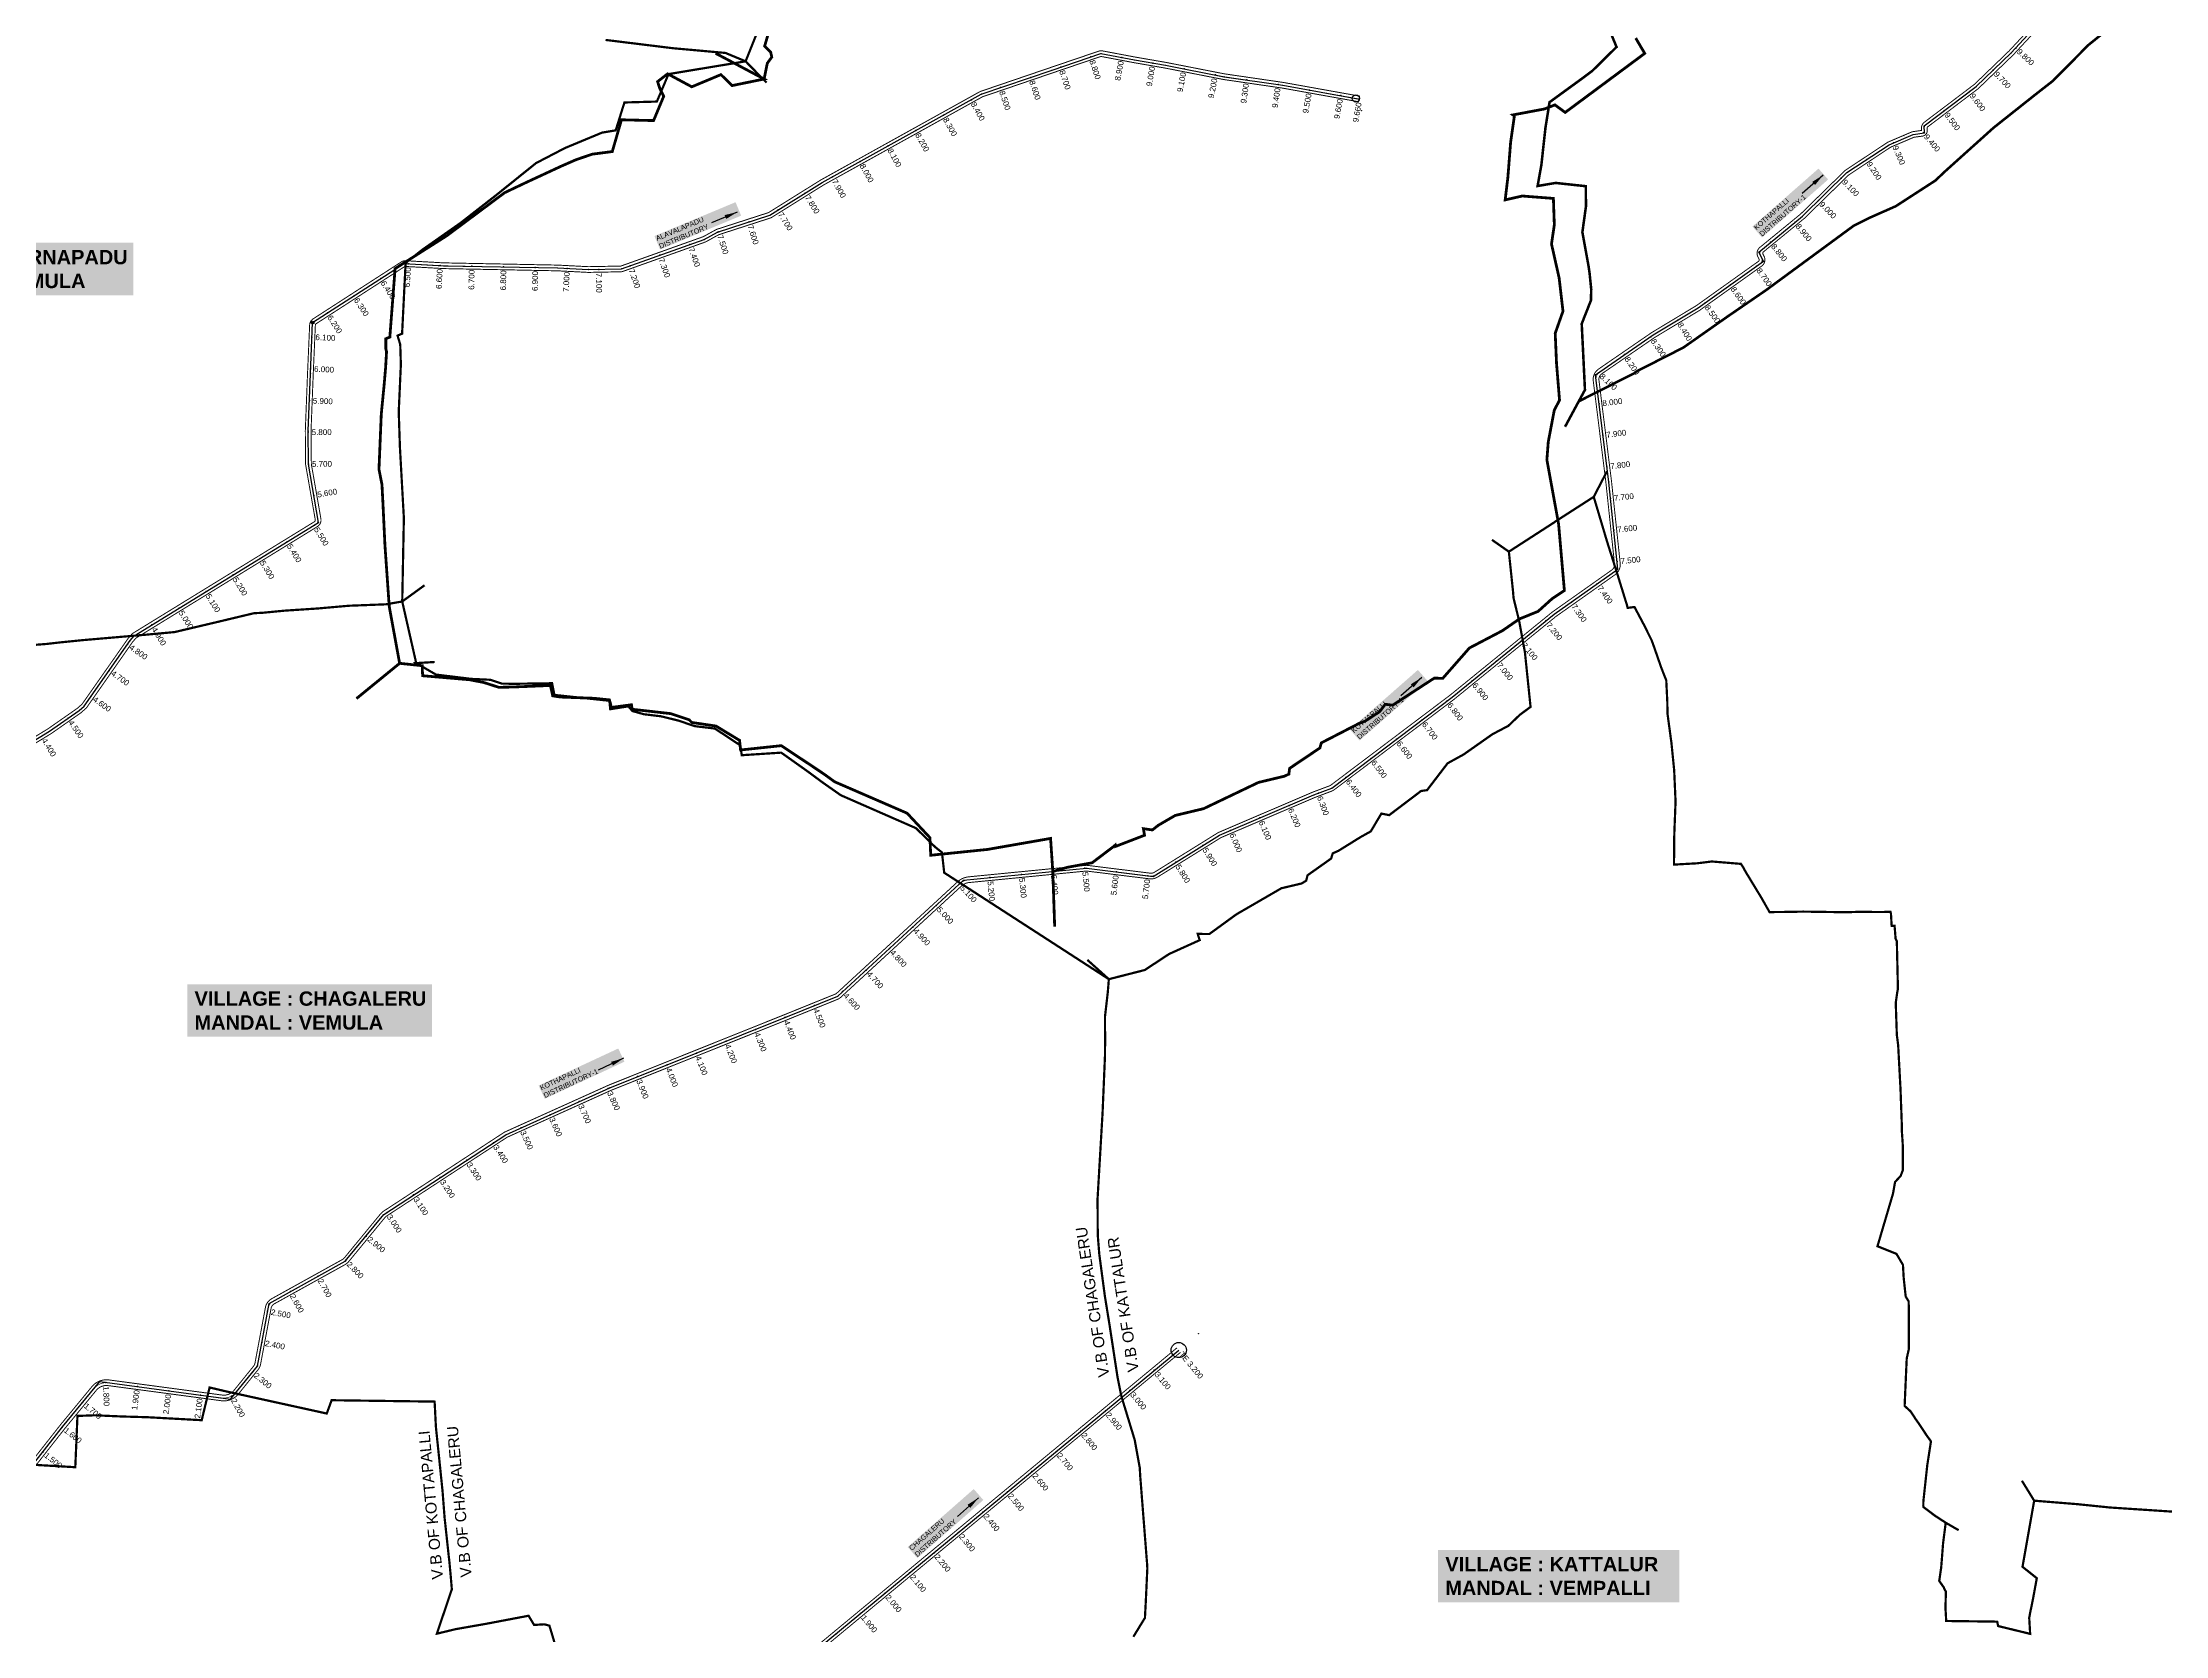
# Model space of a CAD drawing. Header units: inches. Extents: x 174104 to 230935, y 1583276 to 1631460.
# Drawn here: x 214844 to 221527, y 1591318 to 1596332 of the extents above; entities that cross this region are included whole.
import ezdxf
from ezdxf.enums import TextEntityAlignment as Align

# ---------------------------------------------------------------- set-up
doc = ezdxf.new("R2010")
doc.units = ezdxf.units.IN
doc.header["$LTSCALE"] = 15
doc.header["$MEASUREMENT"] = 0
doc.linetypes.add('HIDDEN2', pattern=[0.1875, 0.125, -0.0625])
doc.linetypes.add('PHANTOM2', pattern=[1.25, 0.625, -0.125, 0.125, -0.125, 0.125, -0.125])
for name, color, linetype in [('BLOCK', 72, 'Continuous'), ('CANAL1', 7, 'Continuous'), ('CSMark', 72, 'Continuous'), ('PAPER SIZE', 5, 'Continuous'), ('STRUCTURE', 5, 'Continuous'), ('TEXT', 1, 'Continuous'), ('text2', 7, 'Continuous'), ('VB', 72, 'Continuous'), ('VILLAGE BOUNDRY', 5, 'Continuous')]:
    doc.layers.add(name, color=color, linetype=linetype)
doc.styles.add('FONT1', font='Arial')
doc.styles.get("Standard").update_dxf_attribs({"font": 'arial.ttf'})
doc.dimstyles.get("Standard").update_dxf_attribs({"dimtxt": 0.18, "dimasz": 0.18, "dimexe": 0.18, "dimexo": 0.0625, "dimgap": 0.09, "dimtad": 0, "dimtih": 1, "dimtoh": 1, "dimdec": 4, "dimzin": 0, "dimdsep": 46, "dimtxsty": 'Standard', "dimcen": 0.09, "dimadec": 0, "dimazin": 0, "dimtfac": 1, "dimtdec": 4, "dimtofl": 0, "dimtmove": 0, "dimatfit": 3, "dimfxl": 1, "dimtolj": 1, "dimtzin": 0, "dimarcsym": 0})

# ---------------------------------------------------------------- blocks, each defined once
blk = doc.blocks.new('CIRCLE-BOX')
for p, q in [((-0.5, 0), (0.5, 0)), ((0, 0.5), (0, -0.5))]:
    blk.add_line(p, q)
blk.add_circle((0, 0), 0.2)

msp = doc.modelspace()

# ---------------------------------------------------------------- linework, layer by layer
at = {"layer": 'CANAL1', "color": 200, "linetype": 'ByBlock', "ltscale": 40, "const_width": 3}
for points in [[(214403.66015, 1591348.77177), (214899.98725, 1591980.64201), (214999.38733, 1592101.28143, -0.2591630193), (215052.72891, 1592122.24467), (215409.33557, 1592074.63941, 0.2617678545), (215446.65633, 1592089.51707), (215508.24791, 1592165.77331, 0.1240706596), (215512.55027, 1592175.09201), (215545.55065, 1592350.7967, -0.223384587), (215564.9766, 1592377.70993), (215787.64446, 1592501.10504, 0.0942964759), (215793.67918, 1592506.12717), (215908.13879, 1592645.18141, -0.0759395995), (215916.91183, 1592653.04082), (216297.66108, 1592901.91597), (216626.47373, 1593050.28266), (217180.63724, 1593272.34818), (217338.56285, 1593336.29352, 0.0902323432), (217344.9139, 1593340.31708), (217724.57775, 1593690.25977, -0.1631260993), (217758.79886, 1593705.59459), (218125.80697, 1593741.63156, -0.0553213625), (218134.41009, 1593741.52271), (218330.58037, 1593717.23496, 0.1715612544), (218344.25227, 1593720.24394), (218544.8298, 1593845.00508), (218842.64895, 1593972.35536), (218894.77136, 1593991.90126, 0.0720440176), (218900.04725, 1593994.8014), (219275.44868, 1594278.08586), (219596.55838, 1594539.17505), (219783.43109, 1594671.19458, 0.271701903), (219792.19741, 1594690.55646), (219765.0586, 1594946.97138), (219725.318, 1595266.78859, -0.2801529657), (219741.94072, 1595303.74569), (219909.1248, 1595418.56992), (220050.05547, 1595503.52812), (220245.1884, 1595642.77347, 0.3730817905), (220247.03252, 1595650.41401), (220243.59031, 1595657.06894, -0.3543045289), (220249.7025, 1595686.66406), (220377.98998, 1595791.71105), (220516.68354, 1595927.43261, -0.0475467573), (220520.22605, 1595930.29465), (220652.71583, 1596017.95705), (220726.62729, 1596049.49261, -0.0664162636), (220732.74417, 1596051.18975), (220753.22008, 1596054.03362), (220758.6368, 1596054.78595), (220758.38848, 1596060.24902), (220758.36771, 1596060.70597, -0.247056998), (220767.86836, 1596080.93957), (220925.14261, 1596199.85425), (221034.57655, 1596305.30878), (221179.2776, 1596460.98715)], [(214417.81543, 1591337.65296), (214914.01275, 1591969.35799), (215013.27925, 1592089.83527, -0.2591630193), (215050.34713, 1592104.40295), (215406.95378, 1592056.79769, 0.2617678545), (215460.65927, 1592078.207), (215522.25085, 1592154.46325, 0.1240706596), (215530.24095, 1592171.76939), (215563.24133, 1592347.47409, -0.223384587), (215573.70146, 1592361.96582), (215796.36932, 1592485.36093, 0.0942964759), (215807.57665, 1592494.68776), (215922.03626, 1592633.74199, -0.0759395995), (215926.76021, 1592637.97398), (216306.33892, 1592886.08403), (216633.52627, 1593033.71734), (217187.36276, 1593255.65182), (217345.31841, 1593319.60932, 0.0902323432), (217357.11322, 1593327.08165), (217736.77707, 1593677.02434, -0.1631260993), (217760.55784, 1593687.68074), (218127.56596, 1593723.71772, -0.0553213625), (218132.1984, 1593723.6591), (218328.36868, 1593699.37135, 0.1715612544), (218353.75936, 1593704.95947), (218553.1702, 1593828.99492), (218849.35105, 1593955.64464), (218901.09158, 1593975.04734, 0.0720440176), (218910.88966, 1593980.43331), (219286.55132, 1594263.91414), (219607.44162, 1594524.82495), (219793.81713, 1594656.49322, 0.271701903), (219810.09743, 1594692.45099), (219782.9414, 1594949.02862), (219743.18062, 1595269.0082, -0.2801529657), (219752.13132, 1595288.90818), (219918.8752, 1595403.43008), (220059.94453, 1595488.47188), (220255.64395, 1595628.12146, 0.3730817905), (220263.02043, 1595658.68362), (220259.57823, 1595665.33855, -0.3543045289), (220261.10628, 1595672.73733), (220390.01002, 1595778.28895), (220529.27288, 1595914.5676, -0.0475467573), (220530.1585, 1595915.2831), (220661.28417, 1596002.04295), (220733.69118, 1596032.9366, -0.0664162636), (220735.2204, 1596033.36089), (220755.69631, 1596036.20476), (220762.01582, 1596037.08247, 0.3873494601), (220776.65962, 1596054.69277), (220776.36991, 1596061.06636), (220776.34914, 1596061.5233, -0.247056998), (220778.7243, 1596066.58171), (220936.85739, 1596186.14575), (221047.42345, 1596292.69122), (221192.7224, 1596449.01285)], [(214731.33945, 1594092.36114), (214861.0731, 1594171.53682), (214953.44237, 1594236.09599), (214968.2536, 1594249.05582), (215112.88071, 1594455.52347), (215123.63543, 1594468.07065, -0.0779542242), (215129.293, 1594472.89991), (215699.61109, 1594823.33633, 0.3073998411), (215702.38027, 1594829.48189), (215672.00743, 1595003.17652), (215670.99833, 1595109.13209), (215678.0076, 1595289.37034), (215684.67181, 1595442.6471, -0.2431022767), (215695.62854, 1595461.76555), (215973.01568, 1595640.91141, -0.1586570135), (215987.37819, 1595644.71292), (216107.33969, 1595637.99508), (216465.3197, 1595630.99547), (216562.14531, 1595626.00446), (216663.38311, 1595627.95134, 0.0809428832), (216665.28165, 1595628.29831), (216923.30494, 1595720.23764), (216963.43391, 1595742.21303, -0.0471441022), (216967.58119, 1595743.99979), (217128.47167, 1595795.99489, 0.0614466238), (217129.80383, 1595796.61443), (217293.43067, 1595898.75725), (217795.33598, 1596177.25959), (218019.09671, 1596253.51886), (218168.37056, 1596304.25245, -0.129239487), (218180.54335, 1596305.11288), (218282.60355, 1596285.85624), (218380.63337, 1596268.85107), (218564.51481, 1596232.87427), (218749.44386, 1596205.88462), (218991.05643, 1596162.5957)], [(214740.7164, 1594076.99648), (214870.9269, 1594156.46318), (214964.55763, 1594221.90401), (214981.7464, 1594236.94418), (215127.11929, 1594444.47653), (215137.30205, 1594456.3564, -0.0779542242), (215138.71644, 1594457.56372), (215709.03454, 1594808.00014, 0.3073998411), (215720.11123, 1594832.58239), (215689.99257, 1595004.82348), (215689.00167, 1595108.86791), (215695.9924, 1595288.62966), (215702.65482, 1595441.86523, -0.2431022767), (215705.394, 1595446.64484), (215982.78114, 1595625.7907, -0.1586570135), (215986.37177, 1595626.74108), (216106.66031, 1595620.00492), (216464.6803, 1595613.00453), (216561.85469, 1595607.99554), (216663.7292, 1595609.95467, 0.0809428832), (216671.32335, 1595611.34255), (216930.69506, 1595703.76236), (216972.07957, 1595726.4253, -0.0471441022), (216973.11639, 1595726.87199), (217134.00688, 1595778.86709, 0.0614466238), (217139.33549, 1595781.34526), (217302.56933, 1595883.24275), (217802.66402, 1596160.74041), (218024.90329, 1596236.48114), (218174.16281, 1596287.20987, -0.129239487), (218177.20601, 1596287.42497), (218279.39645, 1596268.14376), (218377.36663, 1596251.14893), (218561.48519, 1596215.12573), (218746.55614, 1596188.11538), (218987.88198, 1596144.87783)]]:
    msp.add_lwpolyline(points, format="xyb", dxfattribs=at)
at = {"layer": 'CANAL1', "color": 1, "linetype": 'HIDDEN2', "ltscale": 5, "const_width": 2}
for points in [[(214410.73779, 1591343.21236), (214907, 1591975), (215006.33329, 1592095.55835, -0.2591630193), (215051.53802, 1592113.32381), (215408.14468, 1592065.71855, 0.2617678545), (215453.6578, 1592083.86204), (215515.24938, 1592160.11828, 0.1240706596), (215521.39561, 1592173.4307), (215554.39599, 1592349.13539, -0.223384587), (215569.33903, 1592369.83788), (215792.00689, 1592493.23298, 0.0942964759), (215800.62791, 1592500.40747), (215915.08752, 1592639.4617, -0.0759395995), (215921.83602, 1592645.5074), (216302, 1592894), (216630, 1593042), (217184, 1593264), (217341.94063, 1593327.95142, 0.0902323432), (217351.01356, 1593333.69936), (217730.67741, 1593683.64205, -0.1631260993), (217759.67835, 1593696.63767), (218126.68646, 1593732.67464, -0.0553213625), (218133.30424, 1593732.5909), (218329.47452, 1593708.30315, 0.1715612544), (218349.00582, 1593712.6017), (218549, 1593837), (218846, 1593964), (218897.93147, 1593983.4743, 0.0720440176), (218905.46845, 1593987.61735), (219281, 1594271), (219602, 1594532), (219788.62411, 1594663.8439, 0.271701903), (219801.14742, 1594691.50372), (219774, 1594948), (219734.24931, 1595267.89839, -0.2801529657), (219747.03602, 1595296.32694), (219914, 1595411), (220055, 1595496), (220250.41618, 1595635.44747, 0.3730817905), (220255.02648, 1595654.54881), (220251.58427, 1595661.20374, -0.3543045289), (220255.40439, 1595679.7007), (220384, 1595785), (220522.97821, 1595921.0001, -0.0475467573), (220525.19228, 1595922.78888), (220657, 1596010), (220730.15923, 1596041.21461, -0.0664162636), (220733.98229, 1596042.27532), (220754.45819, 1596045.11919), (220760.7777, 1596045.9969, 0.3873494601), (220767.6689, 1596054.2841), (220767.3792, 1596060.65769), (220767.35843, 1596061.11463, -0.247056998), (220773.29633, 1596073.76064), (220931, 1596193), (221041, 1596299), (221186, 1596455)], [(214736.02793, 1594084.67881), (214866, 1594164), (214959, 1594229), (214975, 1594243), (215120, 1594450), (215130.46874, 1594462.21353, -0.0779542242), (215134.00472, 1594465.23181), (215704.32281, 1594815.66824, 0.3073998411), (215711.24575, 1594831.03214), (215681, 1595004), (215680, 1595109), (215687, 1595289), (215693.66331, 1595442.25616, -0.2431022767), (215700.51127, 1595454.2052), (215977.89841, 1595633.35106, -0.1586570135), (215986.87498, 1595635.727), (216107, 1595629), (216465, 1595622), (216562, 1595617), (216663.55615, 1595618.953, 0.0809428832), (216668.3025, 1595619.82043), (216927, 1595712), (216967.75674, 1595734.31917, -0.0471441022), (216970.34879, 1595735.43589), (217131.23928, 1595787.43099, 0.0614466238), (217134.56966, 1595788.97985), (217298, 1595891), (217799, 1596169), (218022, 1596245), (218171.26668, 1596295.73116, -0.129239487), (218178.87468, 1596296.26893), (218281, 1596277), (218379, 1596260), (218563, 1596224), (218748, 1596197), (218989.4692, 1596153.73677)]]:
    msp.add_lwpolyline(points, format="xyb", dxfattribs=at)
at = {"layer": 'CANAL1', "color": 200, "linetype": 'ByBlock', "ltscale": 40, "const_width": 3, "elevation": 90.479}
for points in [[(216274.04763, 1590014.78568), (216276.92318, 1590015.4247, 0.2456371543), (216279.04865, 1590017.21643), (216561.57616, 1590707.17835), (216633.25807, 1590914.47467, -0.1663253185), (216644.80682, 1590929.27679), (216811.86875, 1591038.39817), (217017.45073, 1591189.61953, -0.0684641651), (217024.39733, 1591193.39188), (217291.70022, 1591294.24242, 0.0828679249), (217294.83178, 1591296.06103), (218414.73996, 1592223.17488)], [(216277.95237, 1589997.21432), (216280.82793, 1589997.85333, 0.2456371543), (216295.70621, 1590010.39544), (216578.42384, 1590700.82165), (216650.26971, 1590908.59214, -0.1663253185), (216654.65027, 1590914.20674), (216822.13125, 1591023.60183), (217028.11642, 1591175.11977, -0.0684641651), (217030.75134, 1591176.55066), (217298.05424, 1591277.4012, 0.0828679249), (217306.31015, 1591282.19571), (218426.21833, 1592209.30957)]]:
    msp.add_lwpolyline(points, format="xyb", dxfattribs=at)
at = {"layer": 'CANAL1', "color": 1, "linetype": 'HIDDEN2', "ltscale": 5, "const_width": 2, "elevation": 90.479}
msp.add_lwpolyline([(216276, 1590006), (216278.87556, 1590006.63901, 0.2456371543), (216287.37743, 1590013.80594), (216570, 1590704), (216641.76389, 1590911.5334, -0.1663253185), (216649.72855, 1590921.74177), (216817, 1591031), (217022.78358, 1591182.36965, -0.0684641651), (217027.57433, 1591184.97127), (217294.87723, 1591285.82181, 0.0828679249), (217300.57097, 1591289.12837), (218420.47914, 1592216.24223)], format="xyb", dxfattribs=at)
at = {"layer": 'CSMark', "linetype": 'Continuous'}
for p in [(218143.67993, 1596286.35527), (218240.93159, 1596284.56008), (218339.35315, 1596266.87751), (221055.17761, 1596314.25316), (217954.3372, 1596221.94003), (218048.99888, 1596254.17609), (218437.64906, 1596248.52518), (218535.78833, 1596229.32402), (218634.51476, 1596213.56271), (218733.46647, 1596199.12111), (220983.98754, 1596244.06072), (217767.61817, 1596151.58653), (217859.68323, 1596189.68128), (218831.97531, 1596181.95442), (218930.40792, 1596164.31858), (220909.9305, 1596177.0694), (217680.17775, 1596103.0667), (220830.16457, 1596116.75857), (217505.29692, 1596006.02704), (217592.73734, 1596054.54687), (220670.85318, 1596015.91069), (220764.82603, 1596047.79801), (217417.85651, 1595957.50721), (220586.16339, 1595963.13066), (217330.4161, 1595908.98737), (220505.79607, 1595904.18616), (217159.79047, 1595804.72375), (217244.61918, 1595857.67742), (220434.32377, 1595834.2454), (216972.72495, 1595736.20379), (217067.87939, 1595766.95493), (220361.10612, 1595766.25356), (216881.58826, 1595695.8188), (220283.73538, 1595702.89926), (215995.21451, 1595635.25999), (216095.05807, 1595629.66875), (216195.02254, 1595627.27889), (216295.00343, 1595625.32396), (216394.98432, 1595623.36902), (216494.9312, 1595620.45715), (216594.83608, 1595617.63146), (216693.19093, 1595628.68872), (216787.38959, 1595662.25376), (220238.99182, 1595627.29513), (215824.83763, 1595534.4993), (215908.84157, 1595588.75184), (220157.59178, 1595569.2087), (215740.83369, 1595480.24676), (220076.19175, 1595511.12226), (215692.02613, 1595404.60094), (219906.31176, 1595405.71961), (219991.65416, 1595457.81279), (219823.88114, 1595349.10518), (215687.68241, 1595304.69533), (219741.92929, 1595291.89517), (215683.72454, 1595204.77382), (219743.37414, 1595194.46522), (215680.03956, 1595104.8464), (219755.70534, 1595095.22843), (215680.9919, 1595004.85094), (219768.03654, 1594995.99163), (215698.0784, 1594906.33292), (219779.43511, 1594896.64755), (215699.4981, 1594812.70365), (219789.96027, 1594797.20298), (215614.29705, 1594760.3512), (215529.09599, 1594707.99874), (219800.48542, 1594697.75842), (215358.69387, 1594603.29383), (215443.89493, 1594655.64628), (219738.08843, 1594628.14207), (215273.49281, 1594550.94137), (219656.41417, 1594570.44185), (215188.29176, 1594498.58891), (219576.10336, 1594510.94385), (215111.09022, 1594437.28052), (219498.51415, 1594447.8573), (215053.71743, 1594355.37592), (219420.92493, 1594384.77074), (214996.34464, 1594273.47132), (219343.33572, 1594321.68418), (214924.95497, 1594205.20508), (219185.48467, 1594198.92247), (219265.30741, 1594259.1581), (219105.66194, 1594138.68684), (219025.8392, 1594078.45122), (218946.01646, 1594018.21559), (218767.74505, 1593930.53744), (218859.94266, 1593969.2285), (218675.79855, 1593891.22025), (218496.27255, 1593804.20302), (218583.85205, 1593851.90306), (218124.81516, 1593732.49089), (218411.35879, 1593751.38585), (217730.11357, 1593683.12236), (217826.25101, 1593703.17452), (217925.7724, 1593712.94664), (218025.29378, 1593722.71877), (218224.0989, 1593721.34966), (218323.34116, 1593709.06252), (217656.58342, 1593615.34835), (217583.05326, 1593547.57434), (217509.5231, 1593479.80034), (217435.99295, 1593412.02633), (217362.46279, 1593344.25232), (217180.99816, 1593262.7971), (217273.69248, 1593300.3172), (217088.17362, 1593225.60026), (216902.52454, 1593151.20658), (216995.34908, 1593188.40342), (216716.87546, 1593076.81291), (216809.7, 1593114.00975), (216533.0077, 1592998.23518), (216624.1582, 1593039.36407), (216441.85719, 1592957.10629), (216263.02331, 1592868.52305), (216350.70669, 1592915.97741), (216179.31867, 1592813.80986), (216095.61403, 1592759.09667), (216011.90939, 1592704.38348), (215928.20475, 1592649.67029), (215862.15091, 1592575.15027), (215798.47134, 1592498.05464), (215624.14767, 1592400.211), (215711.61492, 1592448.68243), (215552.37197, 1592338.35888), (215533.913, 1592240.07731), (215504.33183, 1592146.60132), (218343.44965, 1592152.47351, 90.479), (215043.18049, 1592113.73313), (215142.35503, 1592101.20018), (215241.47571, 1592087.96805), (215340.5964, 1592074.73592), (215438.9222, 1592071.5042), (218266.42012, 1592088.70476, 90.479), (214969.66707, 1592051.05747), (218189.3906, 1592024.93602, 90.479), (214906.10368, 1591973.8589), (218112.36108, 1591961.16727, 90.479), (214844.33248, 1591895.21846), (218035.33156, 1591897.39853, 90.479), (217958.30204, 1591833.62979, 90.479), (217881.27251, 1591769.86104, 90.479), (217804.24299, 1591706.0923, 90.479), (217727.21347, 1591642.32356, 90.479), (217650.18395, 1591578.55481, 90.479), (217573.15442, 1591514.78607, 90.479), (217419.09538, 1591387.24858, 90.479), (217496.1249, 1591451.01732, 90.479), (217342.06586, 1591323.47984, 90.479)]:
    msp.add_point(p, dxfattribs=at)
at = {"layer": 'text2', "color": 0, "linetype": 'Continuous'}
for points in [[(214409, 1591341), (214907, 1591975), (215024, 1592117), (215436, 1592062), (215520, 1592166), (215557, 1592363), (215797, 1592496), (215918, 1592643), (216302, 1592894), (216630, 1593042), (217184, 1593264), (217347, 1593330), (217743, 1593695), (218130, 1593733), (218340, 1593707), (218549, 1593837), (218846, 1593964), (218902, 1593985), (219281, 1594271), (219602, 1594532), (219803, 1594674), (219774, 1594948), (219732, 1595286), (219914, 1595411), (220055, 1595496), (220261, 1595643), (220246, 1595672), (220384, 1595785), (220524, 1595922), (220657, 1596010), (220657, 1596010), (220732, 1596042), (220768, 1596047), (220767, 1596069), (220931, 1596193), (221041, 1596299), (221186, 1596455)], [(214730, 1594081), (214866, 1594164), (214959, 1594229), (214975, 1594243), (215120, 1594450), (215132, 1594464), (215713, 1594821), (215681, 1595004), (215680, 1595109), (215687, 1595289), (215694, 1595450), (215982, 1595636), (216107, 1595629), (216465, 1595622), (216562, 1595617), (216666, 1595619), (216927, 1595712), (216969, 1595735), (217133, 1595788), (217298, 1595891), (217799, 1596169), (218022, 1596245), (218175, 1596297), (218281, 1596277), (218379, 1596260), (218563, 1596224), (218748, 1596197), (218989.4692, 1596153.73677), (218989.4692, 1596153.73677)]]:
    msp.add_lwpolyline(points, dxfattribs=at)
at = {"layer": 'text2', "color": 0, "linetype": 'Continuous', "elevation": 90.479}
msp.add_lwpolyline([(216276, 1590006), (216285, 1590008), (216570, 1590704), (216644, 1590918), (216817, 1591031), (217025, 1591184), (217298, 1591287), (218420.47914, 1592216.24223)], dxfattribs=at)
at = {"layer": 'text2', "linetype": 'Continuous'}
for centre, radius in [((218978.16914, 1596155.76136), 11.48), ((220261, 1595643), 0.76939), ((215694, 1595450), 4.64677), ((218420.47914, 1592216.24223, 90.479), 23.87)]:
    msp.add_circle(centre, radius, dxfattribs=at)
at = {"layer": 'VILLAGE BOUNDRY', "linetype": 'HIDDEN2', "ltscale": 20, "const_width": 7}
for points in [[(217123.77583, 1596438.7703), (217056.95653, 1596272.33022), (217122.68251, 1596205.49052), (217056.95653, 1596272.33022), (216993.75771, 1596298.67668), (216828.542, 1596313.56419), (216616.10362, 1596339.66)], [(217056.95653, 1596272.33022), (216814.35392, 1596232.15659), (216814.35392, 1596232.15659), (216814.35392, 1596232.15659), (216777.70789, 1596145.69901), (216675.54927, 1596142.80497), (216648.02464, 1596055.02448), (216605.04156, 1596047.87905), (216488.68018, 1595999.54945), (216397.34688, 1595952.05228), (216270.63437, 1595850.22214), (216158.85208, 1595763.07626), (216040.41968, 1595680.12605), (215986.74212, 1595637.75693), (215975.69997, 1595415.10117), (215961.3048, 1595409.02012), (215969.79425, 1595381.37602), (215971.82018, 1595318.43107), (215965.10552, 1595169.27772), (215968.8869, 1595056.90906), (215981.24823, 1594834.83945), (215976.10227, 1594572.2506)], [(219406.54314, 1594766.2121), (219459.61498, 1594729.05428), (219601.40879, 1594820.60879), (219609.50741, 1594826.22864), (219726.7846, 1594901.58577), (219768.67817, 1594982.37333), (219726.7846, 1594901.58577), (219769.31815, 1594759.01439), (219801.32993, 1594658.00677), (219830.73813, 1594563.00277), (219833.63403, 1594552.21451), (219855.17734, 1594554.80468), (219883.60761, 1594501.16269), (219909.10207, 1594450.10552), (219916.75104, 1594428.96346), (219939.85857, 1594362.61772), (219955.1015, 1594324.11411), (219958.43326, 1594255.3403), (219958.93788, 1594219.47979), (219971.31448, 1594127.63615), (219979.95466, 1594041.92527), (219984.3616, 1593942.48769), (219980.38352, 1593840.76268), (219979.41068, 1593744.16211), (220051.62283, 1593748.19837), (220098.4489, 1593753.9632), (220190.0175, 1593746.4808), (220197.54256, 1593735.02696), (220204.5017, 1593722.17394), (220254.00688, 1593640.6866), (220280.24082, 1593594.65355), (220337.87177, 1593595.28126), (220385.9033, 1593596.22654), (220521.1122, 1593594.23782), (220550.47136, 1593595.16141), (220561.02992, 1593595.35293), (220611.26863, 1593595.12071), (220661.00932, 1593595.18395), (220662.40965, 1593590.28599), (220664.57276, 1593551.02007), (220673.82798, 1593551.29695), (220676.98281, 1593510.97597), (220680.90061, 1593502.80735), (220684.35455, 1593352.48703), (220682.22673, 1593342.88387), (220677.47745, 1593309.21751), (220680.89308, 1593208.1527), (220685.02202, 1593176.54023), (220692.50729, 1593037.14608), (220696.9857, 1592914.17804), (220696.75251, 1592904.56432), (220699.29684, 1592867.15363), (220699.82404, 1592853.43034), (220699.65415, 1592805.93638), (220699.89687, 1592782.60759), (220692.73425, 1592764.05465), (220675.31497, 1592745.22549), (220668.83254, 1592708.58074), (220619.95891, 1592543.04393), (220679.80269, 1592519.03459), (220700.19354, 1592484.33329), (220702.4477, 1592443.65495), (220708.78702, 1592384.87949), (220718.22622, 1592369.11174), (220718.60827, 1592330.24649), (220718.42118, 1592218.27039), (220712.0929, 1592190.05648), (220710.40129, 1592154.37846), (220705.44527, 1592040.34945), (220724.45783, 1592023.03101), (220740.18723, 1591998.94522), (220749.20735, 1591986.1748), (220774.08681, 1591948.68592), (220788.3094, 1591928.9313), (220776.74864, 1591854.38614), (220764.56392, 1591741.78081), (220764.11311, 1591727.75556), (220764.60065, 1591722.35847), (220800.60455, 1591695.08163), (220834.75938, 1591672.89501), (220875.45182, 1591649.32867), (220834.75938, 1591672.89501), (220826.5718, 1591608.80492), (220820.52303, 1591531.67051), (220814.32171, 1591489.70112), (220828.50051, 1591469.6134), (220832.10272, 1591460.93196), (220835.28071, 1591456.31735), (220833.99364, 1591404.1616), (220836.31228, 1591363.58385), (220996.79426, 1591361.50995), (220999.80267, 1591347.64647), (221100.53931, 1591323.10724), (221097.61295, 1591373.86571), (221101.35023, 1591393.1927), (221109.66715, 1591433.75542), (221121.4956, 1591498.30393), (221076.47835, 1591534.08069), (221113.22368, 1591742.23777), (221074.63706, 1591804.94879), (221113.22368, 1591742.23777), (221249.48812, 1591731.22629), (221351.51391, 1591720.76746), (221630.92108, 1591702.3067)], [(218277.54069, 1591313.81488), (218314.02832, 1591373.37928), (218316.8288, 1591426.24998), (218321.57476, 1591528.95992), (218321.01138, 1591540.58909), (218299.31113, 1591818.08454), (218297.63398, 1591846.39718), (218281.76699, 1591933.63259), (218239.93688, 1592070.77055), (218227.72328, 1592131.2159), (218202.67968, 1592294.94078), (218188.05134, 1592385.05526), (218170.44892, 1592516.88091), (218165.52509, 1592578.16772), (218164.88982, 1592692.66923), (218180.68182, 1592963.35152), (218188.19723, 1593140.26736), (218188.64207, 1593188.25876), (218188.28519, 1593265.56691), (218197.16401, 1593343.09476), (218200.43664, 1593383.5357), (218132.86848, 1593444.22217), (218200.43664, 1593383.5357), (218313.52338, 1593412.38412), (218390.17181, 1593462.83724), (218486.34155, 1593506.37872), (218480.15598, 1593526.06653), (218516.79695, 1593525.68909), (218602.18635, 1593587.79524), (218743.60729, 1593669.74286), (218807.50459, 1593684.83085), (218821.54871, 1593693.50621), (218825.95085, 1593710.63191), (218900.03902, 1593763.11348), (218905.39199, 1593779.67024), (218923.16507, 1593787.60374), (218992.89102, 1593830.84873), (219024.95585, 1593848.69959), (219058.24812, 1593904.73976), (219082.80097, 1593899.77925), (219179.3682, 1593972.87469), (219182.91882, 1593975.81418), (219202.17275, 1593978.59196), (219266.77434, 1594063.04579), (219317.13717, 1594090.70051), (219407.96194, 1594154.53823), (219458.07719, 1594180.95099), (219494.5442, 1594215.92756), (219527.91445, 1594240.44903), (219510.19971, 1594412.21339), (219492.16232, 1594510.39996), (219474.42962, 1594582.84042), (219472.84384, 1594602.82253), (219459.61498, 1594729.05428)], [(214779.4371, 1594432.82251), (214854.91844, 1594438.44176), (214897.18412, 1594443.28007), (214973.43345, 1594450.88439), (215171.31318, 1594467.91823), (215259.81777, 1594476.06009), (215393.53614, 1594507.65002), (215509.89482, 1594535.48132), (215534.80076, 1594536.56102), (215605.7226, 1594543.38785), (215709.37463, 1594550.18228), (215807.76155, 1594558.83413), (215924.39094, 1594563.35034), (215976.10227, 1594572.2506), (216046.31008, 1594623.25938), (215976.10227, 1594572.2506), (216020.08973, 1594378.33196), (216078.02547, 1594381.78229), (216020.08973, 1594378.33196), (216082.45665, 1594342.15517), (216192.60748, 1594328.75329), (216253.97235, 1594325.82917), (216290.25052, 1594313.55333), (216338.3017, 1594313.31779), (216447.88045, 1594314.98714), (216455.05862, 1594278.16941), (216628.19782, 1594259.84576), (216630.88876, 1594233.29237), (216687.9659, 1594242.28771), (216700.84631, 1594227.35944), (216736.69978, 1594217.45937), (216790.38327, 1594210.94066), (216846.24607, 1594197.24417), (216896.48056, 1594179.9722), (216960.1039, 1594172.37855), (217040.53575, 1594119.34975), (217044.86552, 1594088.45075), (217169.18519, 1594096.52895), (217253.35501, 1594036.71624), (217298.21525, 1594003.5104), (217356.66702, 1593962.52672), (217593.45252, 1593858.76346), (217653.42022, 1593799.70711), (217675.06316, 1593782.49988), (217682.15763, 1593718.69974), (218200.43664, 1593383.5357), (218200.43664, 1593383.5357)], [(216464.04944, 1591267.31025), (216439.41134, 1591348.888), (216423.38128, 1591353.08043), (216391.18309, 1591351.16113), (216373.83499, 1591380.06432), (216242.2814, 1591355.08771), (216144.78744, 1591337.98656), (216085.08495, 1591323.62805), (216132.21995, 1591463.06881), (216129.38395, 1591497.86557), (216124.20356, 1591554.09154), (216123.06725, 1591562.62837), (216109.41475, 1591688.91256), (216103.04471, 1591772.29268), (216092.56479, 1591873.92871), (216082.09798, 1591974.07709), (216078.08079, 1592054.01592), (215753.85368, 1592058.39904), (215738.48778, 1592016.5371), (215420.79375, 1592086.40214), (215369.71946, 1592098.50295), (215344.89501, 1591995.54856), (215173.98792, 1592004.89706), (215091.8969, 1592007.27702), (215009.12334, 1592010.9824), (214953.77018, 1592009.00625), (214946.97136, 1591847.59485), (214699.56207, 1591861.91979)]]:
    msp.add_lwpolyline(points, dxfattribs=at)
at = {"layer": 'VILLAGE BOUNDRY', "linetype": 'HIDDEN2', "ltscale": 5, "const_width": 8}
msp.add_lwpolyline([(221434.33532, 1596445.28941), (221283.32938, 1596323.18329), (221205.1277, 1596244.06261), (221172.63326, 1596211.17943), (221116.52468, 1596167.37878), (220985.21628, 1596063.14491), (220832.32579, 1595925.62969), (220802.17299, 1595897.04426), (220677.82756, 1595816.50468), (220590.89541, 1595778.01621), (220544.98812, 1595754.79424), (220269.17163, 1595552.10759), (220148.56243, 1595469.45484), (220008.97955, 1595371.44151), (219860.58525, 1595295.93275), (219855.51073, 1595291.21338), (219679.60871, 1595202.23535), (219636.5228, 1595122.19176), (219679.60871, 1595202.23535), (219699.11813, 1595238.22113), (219693.61662, 1595351.3462), (219688.94804, 1595446.29668), (219717.8953, 1595519.69462), (219718.94247, 1595554.32312), (219713.71169, 1595605.38272), (219710.87459, 1595625.38819), (219691.04563, 1595734.55194), (219702.35034, 1595816.21133), (219701.67906, 1595879.36939), (219606.72496, 1595889.56572), (219550.04958, 1595879.95871), (219561.96502, 1595946.09968), (219574.71077, 1596062.48349), (219587.66737, 1596143.67904), (219691.69434, 1596219.40097), (219722.1735, 1596242.21779), (219798.55183, 1596317.39757), (219779.64557, 1596363.38822)], dxfattribs=at)
at = {"layer": 'VILLAGE BOUNDRY', "linetype": 'PHANTOM2', "ltscale": 5, "const_width": 8.77035}
msp.add_lwpolyline([(219858.87383, 1596345.5051), (219887.32442, 1596297.25651), (219636.9838, 1596111.47839), (219604.65922, 1596135.21642), (219571.36967, 1596122.29985), (219472.20871, 1596103.64823), (219476.93945, 1596099.88126), (219465.13446, 1596017.00415), (219456.37236, 1595905.40372), (219455.78101, 1595901.23084), (219447.99164, 1595836.19492), (219501.86054, 1595848.45484), (219599.80405, 1595840.84177), (219602.71229, 1595758.12178), (219593.89591, 1595697.22889), (219617.87317, 1595590.42547), (219620.67912, 1595566.19623), (219629.99677, 1595485.86984), (219605.50757, 1595416.46095), (219605.67386, 1595413.73618), (219609.64375, 1595321.9112), (219619.12109, 1595205.77271), (219602.6197, 1595174.53615), (219583.60622, 1595074.34811), (219579.28579, 1595018.23521), (219616.22599, 1594815.85197), (219621.0359, 1594760.72216), (219634.43288, 1594606.67988), (219595.84338, 1594581.0833), (219551.49783, 1594541.01457), (219492.97499, 1594517.41835), (219439.11971, 1594480.22652), (219335.45254, 1594425.91388), (219251.52167, 1594330.3806), (219224.9212, 1594331.08919), (219219.20641, 1594327.39021), (219093.93865, 1594245.9438), (219070.47074, 1594248.70459), (219053.00916, 1594225.59386), (219006.47605, 1594195.21786), (218986.83383, 1594188.01024), (218981.13773, 1594184.95278), (218869.17426, 1594127.19834), (218864.87833, 1594111.34443), (218769.39263, 1594047.08149), (218767.10672, 1594028.92767), (218752.75662, 1594022.29084), (218671.55014, 1594002.84616), (218604.9507, 1593971.00879), (218498.71009, 1593920.22428), (218409.34692, 1593898.86698), (218355.96373, 1593867.77831), (218337.50811, 1593853.13544), (218309.17191, 1593857.16745), (218312.66137, 1593836.45356), (218221.42021, 1593801.32619), (218220.68507, 1593805.55921), (218216.14785, 1593801.68175), (218147.93338, 1593749.92914), (218069.72714, 1593735.57168), (218024.01551, 1593722.33926), (218029.91119, 1593549.12443), (218024.01551, 1593722.33926), (218017.02559, 1593826.5429), (217818.62069, 1593791.91823), (217639.68101, 1593773.55312), (217637.33801, 1593828.82203), (217565.36045, 1593905.91917), (217337.25737, 1594004.83972), (217305.01265, 1594028.2846), (217258.40918, 1594059.41941), (217169.4245, 1594118.53929), (217041.10678, 1594104.89709), (217037.90014, 1594135.30726), (216963.75038, 1594180.25224), (216887.59134, 1594191.51385), (216879.25221, 1594200.02437), (216821.03726, 1594219.38106), (216699.82403, 1594233.02222), (216697.76253, 1594247.2381), (216634.68219, 1594238.8413), (216628.44777, 1594262.59323), (216579.16494, 1594267.61066), (216474.08704, 1594271.53853), (216449.73883, 1594275.34829), (216442.68864, 1594307.90804), (216325.40198, 1594303.07766), (216280.03915, 1594302.14221), (216233.4901, 1594317.1258), (216189.03511, 1594325.85861), (216040.34148, 1594338.60357), (216038.85364, 1594370.23136), (215967.91365, 1594377.62694), (215832.06827, 1594266.72124), (215967.91365, 1594377.62694), (215935.19428, 1594556.57974), (215921.55219, 1594751.62498), (215915.41958, 1594880.99988), (215912.31314, 1594940.68469), (215902.90122, 1594988.02251), (215910.15302, 1595161.83478), (215919.23335, 1595254.91137), (215923.84475, 1595308.89328), (215926.75792, 1595358.93854), (215924.44465, 1595366.80169), (215924.51876, 1595399.22152), (215937.08046, 1595404.33217), (215953.72769, 1595620.02955), (216116.08888, 1595723.21552), (216298.34988, 1595858.82661), (216368.32932, 1595892.06514), (216478.37615, 1595943.07441), (216523.38481, 1595962.74659), (216574.54629, 1595980.16506), (216637.33184, 1595988.30315), (216666.2678, 1596088.32396), (216767.26957, 1596085.81967), (216799.31545, 1596162.4774), (216787.63434, 1596185.10193), (216779.88786, 1596208.39654), (216811.50794, 1596233.01726), (216887.58866, 1596192.11536), (216979.34776, 1596230.46615), (217014.66967, 1596196.01811), (217115.23076, 1596216.61036), (217115.23076, 1596216.61036), (216962.22754, 1596297.78072), (217115.23076, 1596216.61036), (217125.32691, 1596266.34974), (217139.3677, 1596285.63088), (217135.92538, 1596301.04843), (217116.98083, 1596320.25523), (217137.01069, 1596388.80221)], dxfattribs=at)

# ---------------------------------------------------------------- block references
at = {"layer": 'BLOCK'}
for p in [(218175, 1596297, 89.618), (218281, 1596277, 89.689), (221041, 1596299, 91.362), (218022, 1596245, 89.652), (218379, 1596260, 89.82), (218563, 1596224, 89.835), (217799, 1596169, 89.133), (218748, 1596197, 89.825), (218988, 1596154, 89.47), (220931, 1596193, 91.903), (218996, 1596118, 89.827), (220767, 1596069, 91.603), (220703, 1596039, 91.596), (220768, 1596047, 91.391), (217298, 1595891, 89.133), (220524, 1595922, 91.39), (216969, 1595735, 89.429), (217133, 1595788, 89.398), (220384, 1595785, 91.346), (216927, 1595712, 89.505), (220246, 1595672, 91.658), (215982, 1595636, 89.546), (216107, 1595629, 89.459), (216465, 1595622, 89.438), (216562, 1595617, 89.154), (216666, 1595619, 89.429), (220261, 1595643), (220055, 1595496, 91.252), (219914, 1595411, 91.205), (215687, 1595289, 89.493), (219732, 1595286, 91.165), (215680, 1595109, 89.237), (215681, 1595004, 89.256), (219774, 1594948, 91.212), (215713, 1594821, 89.316), (219803, 1594674, 91.218), (219602, 1594532, 91.131), (215132, 1594464, 89.876), (215120, 1594450, 89.382), (219281, 1594271, 91.114), (214959, 1594229, 89.256), (214975, 1594243, 89.256), (214866, 1594164, 88.92), (218846, 1593964, 91.09), (218902, 1593985, 91.116), (218549, 1593837, 90.984), (218130, 1593733, 90.838), (217743, 1593695, 90.91), (218340, 1593707, 90.836), (217347, 1593330, 90.954), (217184, 1593264, 90.73), (216630, 1593042, 90.711), (216302, 1592894, 90.759), (215918, 1592643, 91.073), (215797, 1592496, 91.016), (215557, 1592363, 90.698), (218483, 1592268, 91.195), (215520, 1592166, 90.91), (215024, 1592117, 90.899), (215436, 1592062, 90.813), (214907, 1591975, 90.829)]:
    msp.add_blockref('CIRCLE-BOX', p, dxfattribs=at)

# ---------------------------------------------------------------- texts
at = {"layer": 'CSMark', "color": 1, "linetype": 'Continuous', "style": 'FONT1'}
for s, rotation, p in [('8.800', 288.771319249, (218147.21964, 1596275.94036)), ('9.800', 317.092934139, (221063.23466, 1596306.76423)), ('8.600', 288.819478778, (217957.88566, 1596211.5281)), ('8.700', 288.771319249, (218052.53859, 1596243.76118)), ('9.700', 313.939088542, (220991.62036, 1596236.13986)), ('8.400', 299.025465622, (217772.95535, 1596141.96808)), ('8.500', 288.819478805, (217863.23169, 1596179.26934)), ('9.600', 307.092837151, (220916.56469, 1596168.29515)), ('8.300', 299.025465622, (217685.51493, 1596093.44825)), ('9.500', 307.092837151, (220836.79876, 1596107.98432)), ('8.200', 299.025465663, (217598.07452, 1596044.92842)), ('9.300', 293.106327259, (220675.17, 1596005.79313)), ('9.400', 310.061513668, (220771.90574, 1596039.37912)), ('8.000', 299.025465622, (217423.19369, 1595947.88876)), ('8.100', 299.025465622, (217510.63411, 1595996.40859)), ('9.200', 303.490778624, (220592.23322, 1595953.95694)), ('7.900', 299.025465622, (217335.75328, 1595899.36893)), ('9.100', 314.379492081, (220513.48955, 1595896.3242)), ('7.700', 301.974159141, (217165.61538, 1595795.39259)), ('7.800', 301.974159706, (217250.44408, 1595848.34627)), ('9.000', 314.379492081, (220442.01725, 1595826.38345)), ('7.600', 287.909314041, (217071.26202, 1595756.48794)), ('8.900', 309.312008967, (220368.07509, 1595757.74278)), ('7.400', 289.612093428, (216885.28041, 1595685.45695)), ('7.500', 287.909314041, (216976.10757, 1595725.73681)), ('8.800', 309.31200902, (220290.70435, 1595694.38848)), ('7.100', 271.101706032, (216595.04758, 1595606.6335)), ('7.200', 289.612093428, (216696.88309, 1595618.32687)), ('7.300', 289.612093456, (216791.08175, 1595651.89191)), ('8.700', 305.511358946, (220245.38133, 1595618.34113)), ('6.400', 302.855722149, (215914.80935, 1595579.51141)), ('8.600', 305.511359441, (220163.98129, 1595560.2547)), ('6.200', 302.855722104, (215746.80147, 1595471.00633)), ('6.300', 302.855722104, (215830.80541, 1595525.25887)), ('8.500', 305.511359441, (220082.58125, 1595502.16826)), ('6.100', 357.510447082, (215703.01575, 1595404.12313)), ('8.300', 304.481792917, (219912.53934, 1595396.65225)), ('8.400', 301.08312257, (219997.33325, 1595448.39218)), ('8.200', 304.481792917, (219830.10873, 1595340.03781)), ('6.000', 357.510447082, (215698.67202, 1595304.21752)), ('8.100', 317.422984865, (219750.02935, 1595284.45279)), ('5.900', 357.772953071, (215694.71623, 1595204.34636)), ('8.000', 7.083286077, (219754.29019, 1595195.82165)), ('5.800', 0.545657574, (215691.03906, 1595104.95116)), ('7.900', 7.083285994, (219766.62139, 1595096.58486)), ('5.700', 0.545657657, (215691.9914, 1595004.95569)), ('7.800', 7.083285994, (219778.95259, 1594997.34806)), ('5.600', 9.918650732, (215708.91398, 1594908.22767)), ('7.700', 6.04165928, (219790.37402, 1594897.80531)), ('5.500', 301.568970994, (215705.25687, 1594803.33154)), ('7.600', 6.04165928, (219800.89917, 1594798.36075)), ('5.400', 301.568970994, (215620.05582, 1594750.97908)), ('5.300', 301.568970994, (215534.85476, 1594698.62662)), ('7.500', 6.04165928, (219811.42432, 1594698.91619)), ('5.100', 301.56897095, (215364.45264, 1594593.92171)), ('5.200', 301.568970994, (215449.6537, 1594646.27417)), ('7.400', 305.239970174, (219744.43545, 1594619.15791)), ('5.000', 301.568970994, (215279.25159, 1594541.56925)), ('7.300', 305.239970174, (219662.7612, 1594561.45768)), ('4.900', 301.568970994, (215194.05053, 1594489.21679)), ('7.200', 309.114011896, (219583.04288, 1594502.40904)), ('4.800', 324.989407137, (215120.09972, 1594430.96951)), ('7.100', 309.114011896, (219505.45367, 1594439.32248)), ('4.700', 324.989407137, (215062.72694, 1594349.06491)), ('7.000', 309.114011949, (219427.86445, 1594376.23593)), ('4.600', 324.989407137, (215005.35415, 1594267.16031)), ('6.900', 309.114011949, (219350.27524, 1594313.14937)), ('4.500', 304.950651549, (214931.25654, 1594196.18898)), ('6.800', 307.038840285, (219271.93333, 1594250.3776)), ('4.400', 301.395471129, (214847.76779, 1594139.98627)), ('6.600', 307.038840285, (219112.28785, 1594129.90634)), ('6.700', 307.038840335, (219192.11059, 1594190.14197)), ('6.500', 307.038840285, (219032.46512, 1594069.67071)), ('6.400', 307.038840335, (218952.64238, 1594009.43509)), ('6.300', 290.55604522, (218863.80502, 1593958.92888)), ('6.100', 293.152008145, (218680.12344, 1593881.10614)), ('6.200', 293.152008145, (218772.06994, 1593920.42333)), ('5.900', 301.882007378, (218502.08244, 1593794.86251)), ('6.000', 293.152008758, (218588.17694, 1593841.78895)), ('5.800', 301.882007378, (218417.16868, 1593742.04534)), ('5.100', 312.667296396, (217737.56871, 1593675.03404)), ('5.200', 275.60796532, (217827.32595, 1593692.22717)), ('5.300', 275.60796532, (217926.84733, 1593701.99929)), ('5.400', 275.607965312, (218026.36871, 1593711.77142)), ('5.500', 275.60796532, (218125.89009, 1593721.54354)), ('5.000', 312.667296396, (217664.03856, 1593607.26003)), ('4.900', 312.667296452, (217590.5084, 1593539.48603)), ('4.800', 312.667296452, (217516.97824, 1593471.71202)), ('4.700', 312.667296452, (217443.44809, 1593403.93801)), ('4.600', 312.667296396, (217369.91793, 1593336.164)), ('4.500', 292.043418172, (217277.82088, 1593290.1213)), ('4.300', 291.837063307, (217092.26527, 1593215.38956)), ('4.400', 291.837063307, (217185.08981, 1593252.5864)), ('4.100', 291.837063307, (216906.61619, 1593140.99588)), ('4.200', 291.837063307, (216999.44073, 1593178.19272)), ('3.900', 291.837063307, (216720.96711, 1593066.60221)), ('4.000', 291.837063307, (216813.79165, 1593103.79905)), ('3.800', 294.285824765, (216628.68238, 1593029.33751)), ('3.600', 294.285824765, (216446.38137, 1592947.07974)), ('3.700', 294.285824765, (216537.53188, 1592988.20863)), ('3.400', 303.170470651, (216269.04176, 1592859.31554)), ('3.500', 294.285825373, (216355.23086, 1592905.95085)), ('3.300', 303.170470697, (216185.33712, 1592804.60235)), ('3.200', 303.170470697, (216101.63248, 1592749.88916)), ('3.100', 303.170470697, (216017.92784, 1592695.17597)), ('3.000', 303.170470697, (215934.2232, 1592640.46278)), ('2.900', 320.541204866, (215870.64381, 1592568.15952)), ('2.800', 314.442731059, (215806.1735, 1592490.20118)), ('2.600', 298.993759303, (215629.47953, 1592390.5896)), ('2.700', 298.993759303, (215716.94678, 1592439.06104)), ('2.500', 349.36278542, (215563.18294, 1592336.32839)), ('2.400', 349.36278542, (215544.72397, 1592238.04683)), ('TE 3.200', 309.619592959, (218427.4937, 1592207.76898, 90.479)), ('2.300', 321.072456188, (215512.88919, 1592139.68961)), ('3.100', 309.619593012, (218350.46421, 1592144.00026, 90.479)), ('1.800', 271.995979538, (215043.56361, 1592102.7398)), ('2.200', 298.896517915, (215444.23772, 1592061.87377)), ('3.000', 309.619593012, (218273.43469, 1592080.23151, 90.479)), ('1.700', 320.513400122, (214978.15657, 1592044.06259)), ('2.900', 309.619593012, (218196.40516, 1592016.46277, 90.479)), ('1.600', 321.850756302, (214914.75413, 1591967.06407)), ('2.800', 309.619593012, (218119.37564, 1591952.69403, 90.479)), ('1.500', 321.850756302, (214852.98293, 1591888.42363)), ('2.700', 309.619593012, (218042.34612, 1591888.92528, 90.479)), ('2.600', 309.619593065, (217965.3166, 1591825.15654, 90.479)), ('2.500', 309.619593012, (217888.28708, 1591761.3878, 90.479)), ('2.400', 309.619593012, (217811.25755, 1591697.61905, 90.479)), ('2.300', 309.619593012, (217734.22803, 1591633.85031, 90.479)), ('2.200', 309.619593012, (217657.19851, 1591570.08156, 90.479)), ('2.100', 309.619593012, (217580.16899, 1591506.31282, 90.479)), ('2.000', 309.619593012, (217503.13946, 1591442.54408, 90.479)), ('1.900', 309.619593012, (217426.10994, 1591378.77533, 90.479))]:
    msp.add_text(s, height=18, rotation=rotation, dxfattribs=at).set_placement(p, align=Align.MIDDLE_LEFT)
for s, rotation, p in [('8.900', 79.315088153, (218238.89211, 1596273.7508)), ('9.000', 80.158868146, (218337.47307, 1596256.03937)), ('9.100', 78.92979768, (218435.53693, 1596237.72986)), ('9.200', 78.92979768, (218533.6762, 1596218.5287)), ('9.300', 81.696537445, (218632.92619, 1596202.67802)), ('9.400', 81.696536773, (218731.87789, 1596188.23642)), ('9.500', 79.842281167, (218830.03537, 1596171.12684)), ('9.600', 79.842281167, (218928.46797, 1596153.491)), ('9.660', 79.842281153, (218987.52926, 1596142.90918)), ('6.500', 86.794784347, (215994.59947, 1595624.2772)), ('6.600', 86.794784347, (216094.44304, 1595618.68596)), ('6.700', 88.879834314, (216194.8075, 1595616.28099)), ('6.800', 88.879834314, (216294.78838, 1595614.32606)), ('6.900', 88.879834314, (216394.76927, 1595612.37112)), ('7.000', 87.049220645, (216494.36494, 1595609.47174)), ('5.600', 82.942153565, (218222.74731, 1593710.43301)), ('5.700', 82.942152903, (218321.98957, 1593698.14587)), ('1.900', 82.396248045, (215140.89949, 1592090.2969)), ('2.000', 82.396248045, (215240.02018, 1592077.06477)), ('2.100', 82.396247384, (215339.14087, 1592063.83264))]:
    msp.add_text(s, height=18, rotation=rotation, dxfattribs=at).set_placement(p, align=Align.MIDDLE_RIGHT)
at = {"layer": 'STRUCTURE', "color": 5, "char_height": 16, "attachment_point": 1, "style": 'FONT1', "bg_fill": 1, "box_fill_scale": 1.1, "bg_fill_color": 7, "bg_fill_true_color": 16777215, "bg_fill_transparency": 0}
for s, insert, width, rotation in [('{\\C1;KOTHAPALLI DISTRIBUTORY-1}', (220228.67587, 1595752.21895), 273.396588, 41.2515456), ('{\\C1;ALAVALAPADU DISTRIBUTORY}', (216772.14784, 1595721.61025), 273.396588, 22.644280746), ('{\\C1;KOTHAPALLI DISTRIBUTORY-1}', (218961.66067, 1594169.13008), 281.2976918, 41.2515456), ('{\\C1;KOTHAPALLI DISTRIBUTORY-1}', (216407.55453, 1593047.91813), 273.396588, 24.96086736), ('{\\C1;CHAGALERU DISTRIBUTORY}', (217569.57913, 1591596.14779), 273.396588, 41.296333376)]:
    msp.add_mtext(s, dxfattribs=dict(at, insert=insert, width=width, rotation=rotation))
at = {"layer": 'TEXT', "char_height": 45, "attachment_point": 1, "bg_fill": 1, "box_fill_scale": 1.5, "bg_fill_color": 50, "bg_fill_transparency": 0}
for s, insert, width in [('{\\fArial|b1|i0|c0|p34;\\C1;VILLAGE : \\C5;PERNAPADU\\P\\C1;MANDAL : \\C5;VEMULA}', (214385.457, 1595678.64513), 721.923397), ('{\\fArial|b1|i0|c0|p34;\\C1;VILLAGE : \\C5;CHAGALERU\\P\\C1;MANDAL : \\C5;VEMULA}', (215322.29956, 1593344.99618), 725.3613233), ('{\\fArial|b1|i0|c0|p34;\\C1;VILLAGE : \\C5;KATTALUR\\P\\C1;MANDAL : \\C5;VEMPALLI}', (219259.55179, 1591564.97534), 714.2093856)]:
    msp.add_mtext(s, dxfattribs=dict(at, insert=insert, width=width))
at = {"layer": 'VB', "color": 1}
for s, rotation, p in [('V.B OF CHAGALERU ', 98.696637832, (218185.24023, 1592131.18025)), ('V.B OF KATTALUR', 98.696637832, (218277.65052, 1592147.6012)), ('V.B OF KOTTAPALLI ', 95.264095665, (216087.50121, 1591494.66211)), ('V.B OF CHAGALERU ', 95.264095665, (216177.46442, 1591501.1562))]:
    msp.add_text(s, height=35, rotation=rotation, dxfattribs=at).set_placement(p, align=Align.MIDDLE_LEFT)

# ---------------------------------------------------------------- leaders
at = {"layer": 'PAPER SIZE', "color": 1}
for points in [[(220449.03545, 1595914.45797), (220383.42095, 1595856.3966)], [(217030.32012, 1595797.82172), (216949.60924, 1595763.73157)], [(219185.48669, 1594333.36244), (219119.8722, 1594275.30106)], [(216672.58353, 1593134.50291), (216593.31656, 1593097.1782)], [(217789.81779, 1591750.92521), (217724.2487, 1591692.81256)]]:
    msp.add_leader(points, dimstyle='Standard', override={"dimasz": 40, "dimgap": 0.09, "dimtad": 0, "dimtfill": 2, "dimtfillclr": 5}, dxfattribs=at)

doc.saveas('drawing.dxf')
